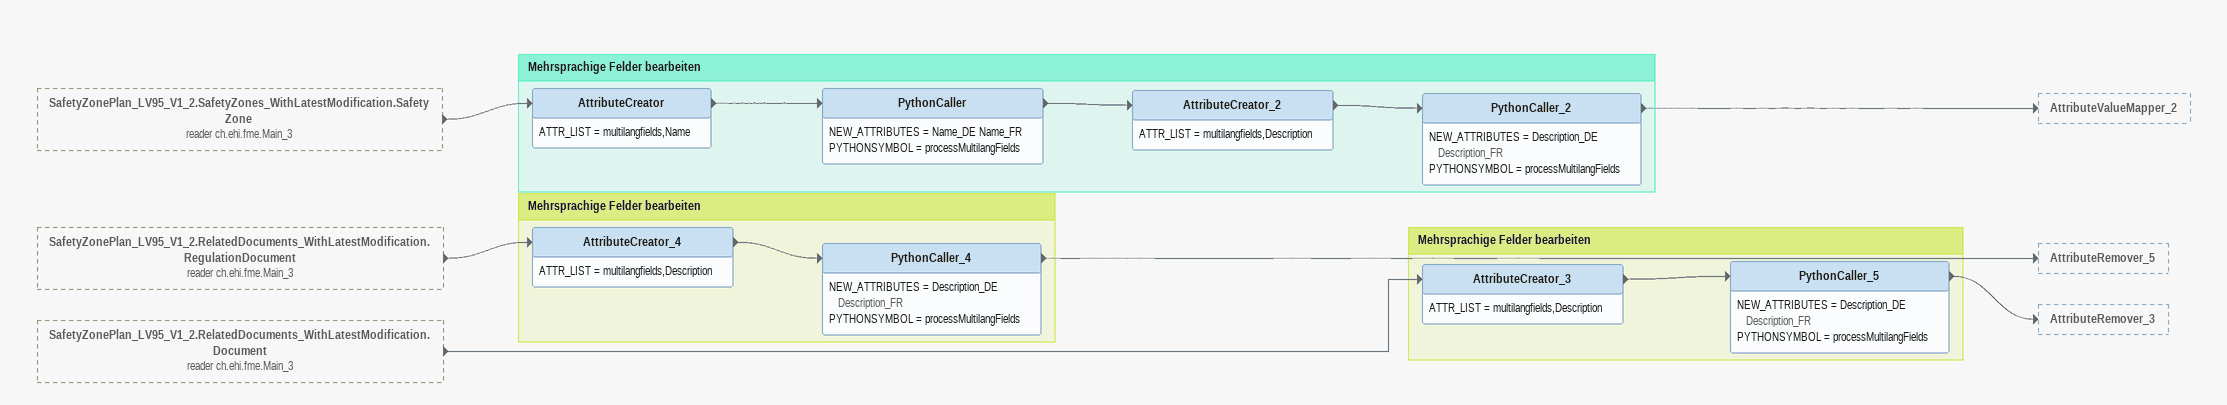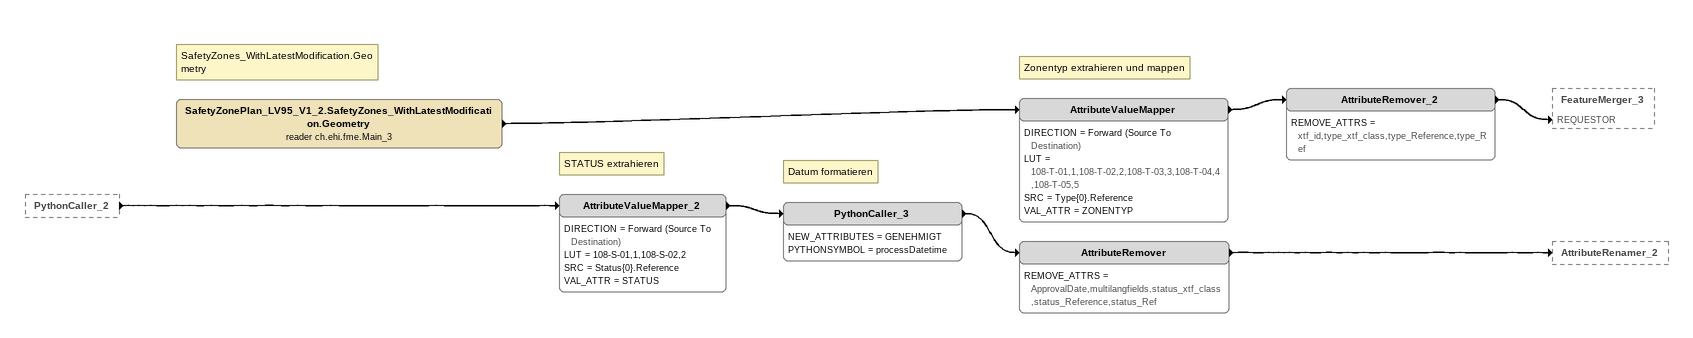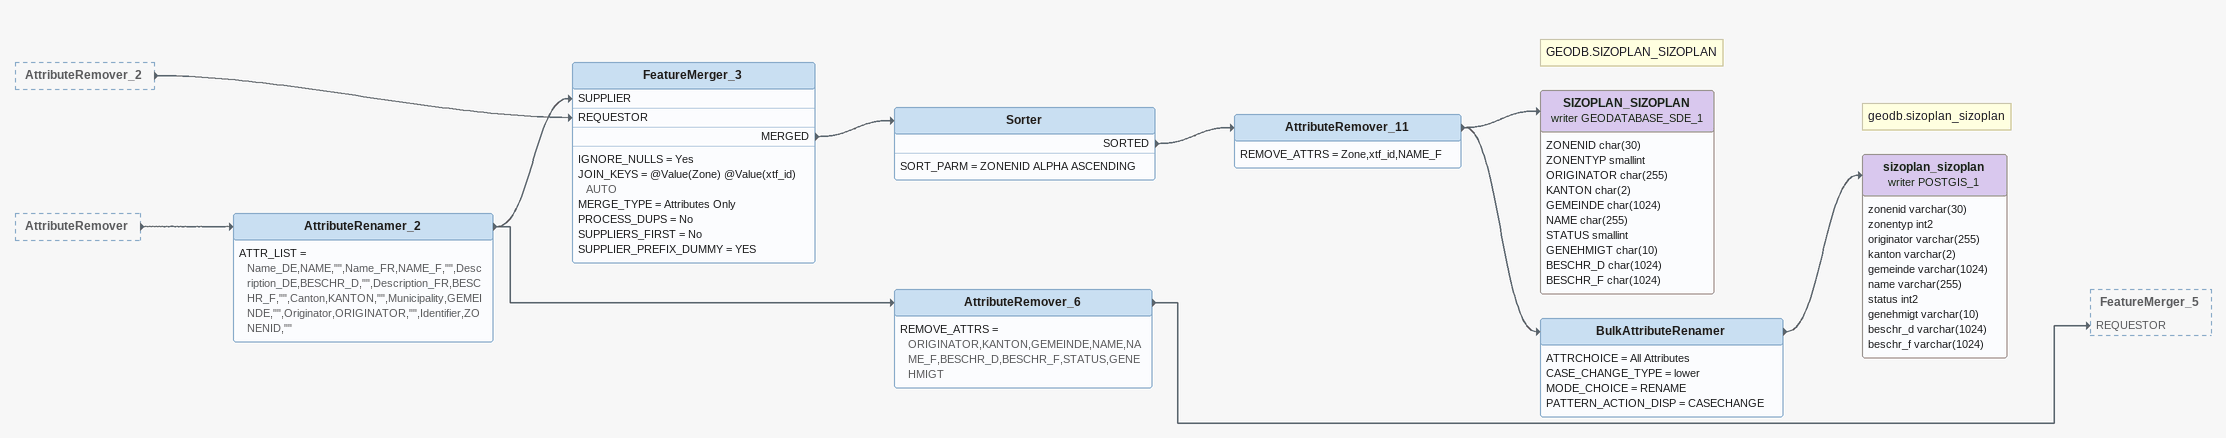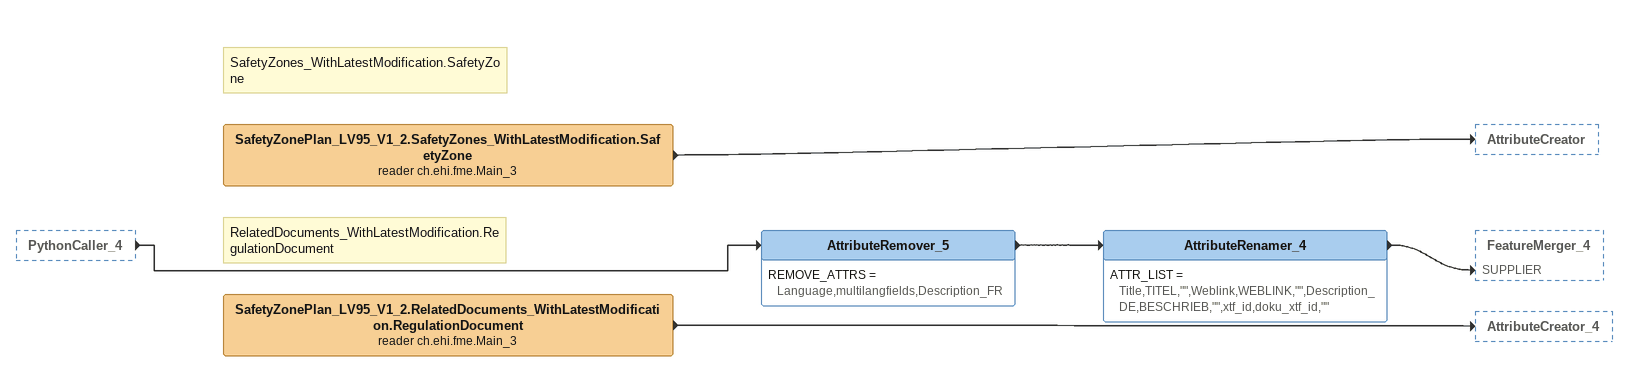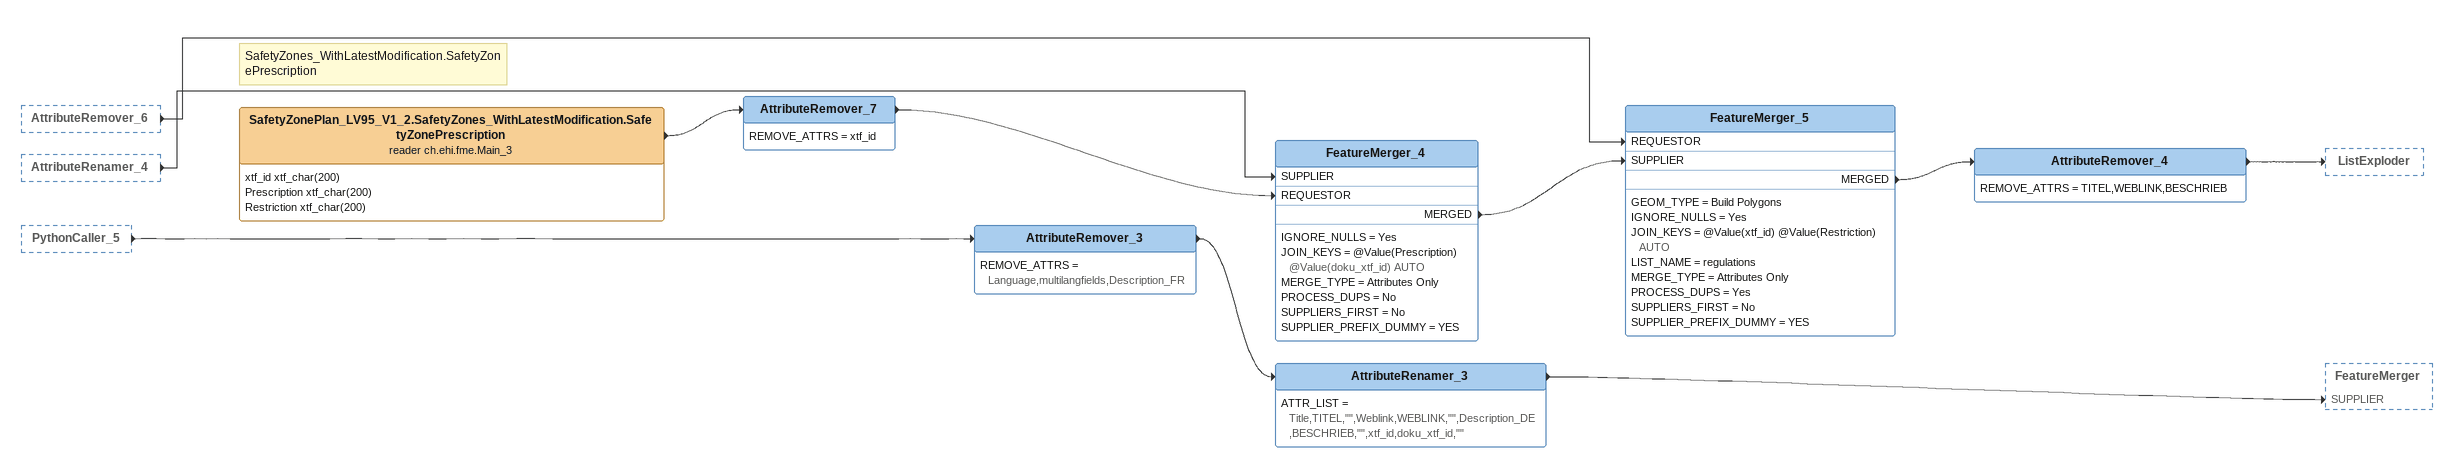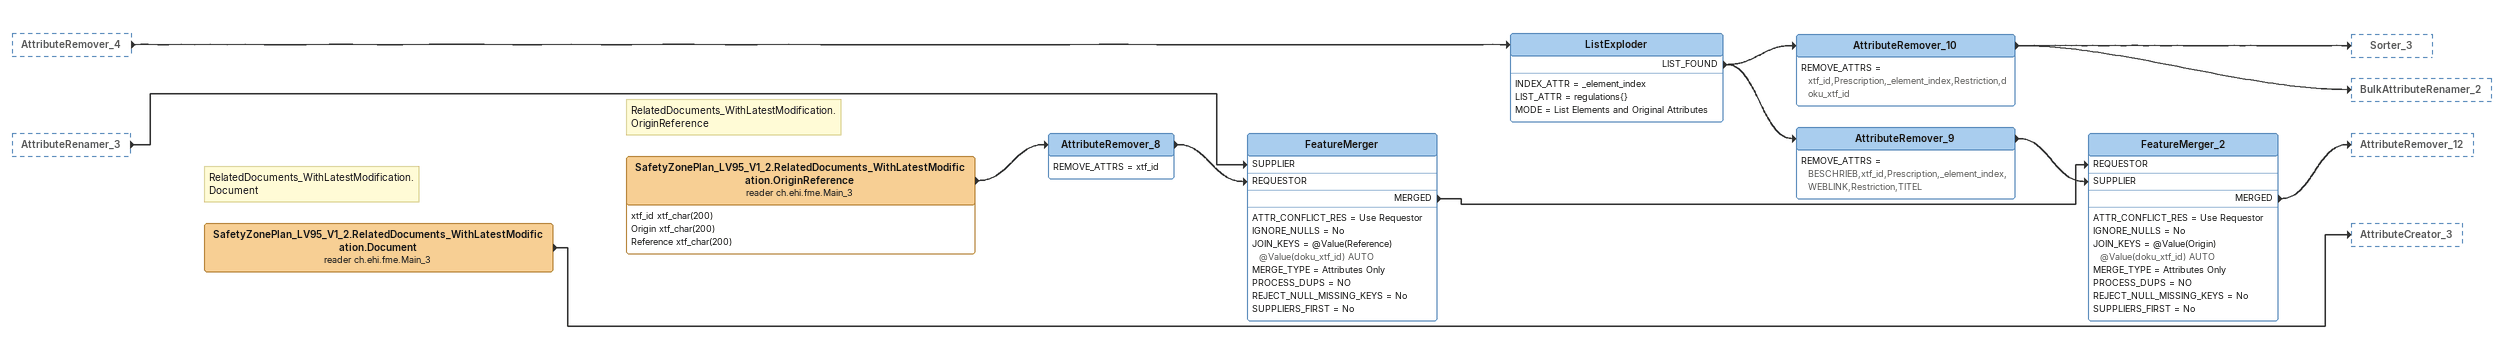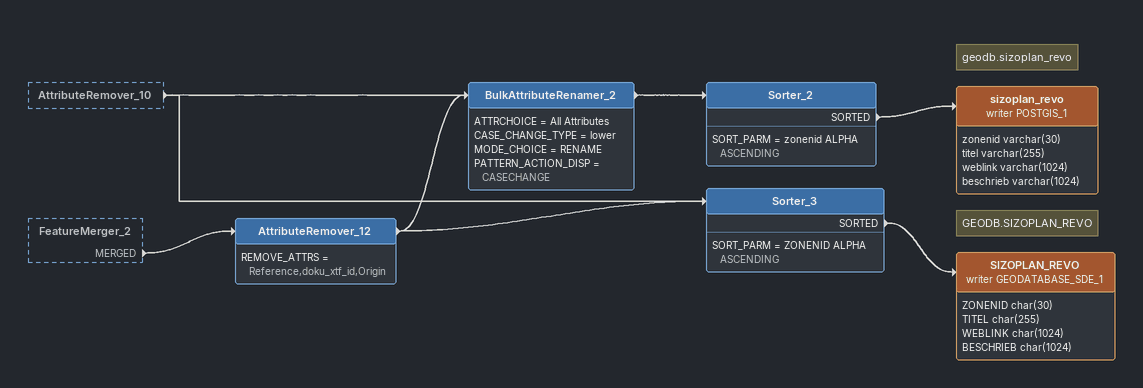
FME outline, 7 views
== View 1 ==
SafetyZonePlan_LV95_V1_2.SafetyZones_WithLatestModification.SafetyZone (reader ch.ehi.fme.Main_3) [outside]
    -> AttributeCreator
SafetyZonePlan_LV95_V1_2.RelatedDocuments_WithLatestModification.RegulationDocument (reader ch.ehi.fme.Main_3) [outside]
    -> AttributeCreator_4
SafetyZonePlan_LV95_V1_2.RelatedDocuments_WithLatestModification.Document (reader ch.ehi.fme.Main_3) [outside]
    -> AttributeCreator_3

Bookmark: Mehrsprachige Felder bearbeiten
AttributeCreator
    ATTR_LIST = multilangfields,Name
    -> PythonCaller
PythonCaller
    NEW_ATTRIBUTES = Name_DE Name_FR
    PYTHONSYMBOL = processMultilangFields
    -> AttributeCreator_2
AttributeCreator_2
    ATTR_LIST = multilangfields,Description
    -> PythonCaller_2
PythonCaller_2
    NEW_ATTRIBUTES = Description_DE Description_FR
    PYTHONSYMBOL = processMultilangFields
    -> AttributeValueMapper_2

Bookmark: Mehrsprachige Felder bearbeiten
AttributeCreator_4
    ATTR_LIST = multilangfields,Description
    -> PythonCaller_4
PythonCaller_4
    NEW_ATTRIBUTES = Description_DE Description_FR
    PYTHONSYMBOL = processMultilangFields
    -> AttributeRemover_5

Bookmark: Mehrsprachige Felder bearbeiten
AttributeCreator_3
    ATTR_LIST = multilangfields,Description
    -> PythonCaller_5
PythonCaller_5
    NEW_ATTRIBUTES = Description_DE Description_FR
    PYTHONSYMBOL = processMultilangFields
    -> AttributeRemover_3

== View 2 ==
PythonCaller_2 [outside]
    -> AttributeValueMapper_2
Note: SafetyZones_WithLatestModification.Geometry
SafetyZonePlan_LV95_V1_2.SafetyZones_WithLatestModification.Geometry (reader ch.ehi.fme.Main_3)
    -> AttributeValueMapper
Note: Zonentyp extrahieren und mappen
AttributeValueMapper
    DIRECTION = Forward (Source To Destination)
    LUT = 108-T-01,1,108-T-02,2,108-T-03,3,108-T-04,4,108-T-05,5
    SRC = Type{0}.Reference
    VAL_ATTR = ZONENTYP
    -> AttributeRemover_2
AttributeRemover_2
    REMOVE_ATTRS = xtf_id,type_xtf_class,type_Reference,type_Ref
    -> FeatureMerger_3 [REQUESTOR]
Note: STATUS extrahieren
AttributeValueMapper_2
    DIRECTION = Forward (Source To Destination)
    LUT = 108-S-01,1,108-S-02,2
    SRC = Status{0}.Reference
    VAL_ATTR = STATUS
    -> PythonCaller_3
Note: Datum formatieren
PythonCaller_3
    NEW_ATTRIBUTES = GENEHMIGT
    PYTHONSYMBOL = processDatetime
    -> AttributeRemover
AttributeRemover
    REMOVE_ATTRS = ApprovalDate,multilangfields,status_xtf_class,status_Reference,status_Ref
    -> AttributeRenamer_2

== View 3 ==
AttributeRemover_2 [outside]
    -> FeatureMerger_3 [REQUESTOR]
AttributeRemover [outside]
    -> AttributeRenamer_2
AttributeRenamer_2
    ATTR_LIST = Name_DE,NAME,"",Name_FR,NAME_F,"",Description_DE,BESCHR_D,"",Description_FR,BESCHR_F,"",Canton,KANTON,"",Municipality,GEMEINDE,"",Originator,ORIGINATOR,"",Identifier,ZONENID,""
    -> FeatureMerger_3 [SUPPLIER]
    -> AttributeRemover_6
FeatureMerger_3
    IGNORE_NULLS = Yes
    JOIN_KEYS = @Value(Zone) @Value(xtf_id) AUTO
    MERGE_TYPE = Attributes Only
    PROCESS_DUPS = No
    SUPPLIERS_FIRST = No
    SUPPLIER_PREFIX_DUMMY = YES
    MERGED -> Sorter
Sorter
    SORT_PARM = ZONENID ALPHA ASCENDING
    SORTED -> AttributeRemover_11
AttributeRemover_11
    REMOVE_ATTRS = Zone,xtf_id,NAME_F
    -> BulkAttributeRenamer
    -> SIZOPLAN_SIZOPLAN (writer GEODATABASE_SDE_1)
Note: GEODB.SIZOPLAN_SIZOPLAN
SIZOPLAN_SIZOPLAN (writer GEODATABASE_SDE_1)
    attributes: ZONENID char(30), ZONENTYP smallint, ORIGINATOR char(255), KANTON char(2), GEMEINDE char(1024), NAME char(255), STATUS smallint, GENEHMIGT char(10), BESCHR_D char(1024), BESCHR_F char(1024)
BulkAttributeRenamer
    ATTRCHOICE = All Attributes
    CASE_CHANGE_TYPE = lower
    MODE_CHOICE = RENAME
    PATTERN_ACTION_DISP = CASECHANGE
    -> sizoplan_sizoplan (writer POSTGIS_1)
Note: geodb.sizoplan_sizoplan
sizoplan_sizoplan (writer POSTGIS_1)
    attributes: zonenid varchar(30), zonentyp int2, originator varchar(255), kanton varchar(2), gemeinde varchar(1024), name varchar(255), status int2, genehmigt varchar(10), beschr_d varchar(1024), beschr_f varchar(1024)
AttributeRemover_6
    REMOVE_ATTRS = ORIGINATOR,KANTON,GEMEINDE,NAME,NAME_F,BESCHR_D,BESCHR_F,STATUS,GENEHMIGT
    -> FeatureMerger_5 [REQUESTOR]

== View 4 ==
PythonCaller_4 [outside]
    -> AttributeRemover_5
Note: SafetyZones_WithLatestModification.SafetyZone
SafetyZonePlan_LV95_V1_2.SafetyZones_WithLatestModification.SafetyZone (reader ch.ehi.fme.Main_3)
    -> AttributeCreator
Note: RelatedDocuments_WithLatestModification.RegulationDocument
SafetyZonePlan_LV95_V1_2.RelatedDocuments_WithLatestModification.RegulationDocument (reader ch.ehi.fme.Main_3)
    -> AttributeCreator_4
AttributeRemover_5
    REMOVE_ATTRS = Language,multilangfields,Description_FR
    -> AttributeRenamer_4
AttributeRenamer_4
    ATTR_LIST = Title,TITEL,"",Weblink,WEBLINK,"",Description_DE,BESCHRIEB,"",xtf_id,doku_xtf_id,""
    -> FeatureMerger_4 [SUPPLIER]

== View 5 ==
AttributeRemover_6 [outside]
    -> FeatureMerger_5 [REQUESTOR]
AttributeRenamer_4 [outside]
    -> FeatureMerger_4 [SUPPLIER]
PythonCaller_5 [outside]
    -> AttributeRemover_3
AttributeRemover_3
    REMOVE_ATTRS = Language,multilangfields,Description_FR
    -> AttributeRenamer_3
AttributeRenamer_3
    ATTR_LIST = Title,TITEL,"",Weblink,WEBLINK,"",Description_DE,BESCHRIEB,"",xtf_id,doku_xtf_id,""
    -> FeatureMerger [SUPPLIER]
Note: SafetyZones_WithLatestModification.SafetyZonePrescription
SafetyZonePlan_LV95_V1_2.SafetyZones_WithLatestModification.SafetyZonePrescription (reader ch.ehi.fme.Main_3)
    attributes: xtf_id xtf_char(200), Prescription xtf_char(200), Restriction xtf_char(200)
    -> AttributeRemover_7
AttributeRemover_7
    REMOVE_ATTRS = xtf_id
    -> FeatureMerger_4 [REQUESTOR]
FeatureMerger_4
    IGNORE_NULLS = Yes
    JOIN_KEYS = @Value(Prescription) @Value(doku_xtf_id) AUTO
    MERGE_TYPE = Attributes Only
    PROCESS_DUPS = No
    SUPPLIERS_FIRST = No
    SUPPLIER_PREFIX_DUMMY = YES
    MERGED -> FeatureMerger_5 [SUPPLIER]
FeatureMerger_5
    GEOM_TYPE = Build Polygons
    IGNORE_NULLS = Yes
    JOIN_KEYS = @Value(xtf_id) @Value(Restriction) AUTO
    LIST_NAME = regulations
    MERGE_TYPE = Attributes Only
    PROCESS_DUPS = Yes
    SUPPLIERS_FIRST = No
    SUPPLIER_PREFIX_DUMMY = YES
    MERGED -> AttributeRemover_4
AttributeRemover_4
    REMOVE_ATTRS = TITEL,WEBLINK,BESCHRIEB
    -> ListExploder

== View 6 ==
AttributeRemover_4 [outside]
    -> ListExploder
AttributeRenamer_3 [outside]
    -> FeatureMerger [SUPPLIER]
Note: RelatedDocuments_WithLatestModification.Document
SafetyZonePlan_LV95_V1_2.RelatedDocuments_WithLatestModification.Document (reader ch.ehi.fme.Main_3)
    -> AttributeCreator_3
ListExploder
    INDEX_ATTR = _element_index
    LIST_ATTR = regulations{}
    MODE = List Elements and Original Attributes
    LIST_FOUND -> AttributeRemover_10
    LIST_FOUND -> AttributeRemover_9
AttributeRemover_10
    REMOVE_ATTRS = xtf_id,Prescription,_element_index,Restriction,doku_xtf_id
    -> Sorter_3
    -> BulkAttributeRenamer_2
AttributeRemover_9
    REMOVE_ATTRS = BESCHRIEB,xtf_id,Prescription,_element_index,WEBLINK,Restriction,TITEL
    -> FeatureMerger_2 [SUPPLIER]
Note: RelatedDocuments_WithLatestModification.OriginReference
SafetyZonePlan_LV95_V1_2.RelatedDocuments_WithLatestModification.OriginReference (reader ch.ehi.fme.Main_3)
    attributes: xtf_id xtf_char(200), Origin xtf_char(200), Reference xtf_char(200)
    -> AttributeRemover_8
AttributeRemover_8
    REMOVE_ATTRS = xtf_id
    -> FeatureMerger [REQUESTOR]
FeatureMerger
    ATTR_CONFLICT_RES = Use Requestor
    IGNORE_NULLS = No
    JOIN_KEYS = @Value(Reference) @Value(doku_xtf_id) AUTO
    MERGE_TYPE = Attributes Only
    PROCESS_DUPS = NO
    REJECT_NULL_MISSING_KEYS = No
    SUPPLIERS_FIRST = No
    MERGED -> FeatureMerger_2 [REQUESTOR]
FeatureMerger_2
    ATTR_CONFLICT_RES = Use Requestor
    IGNORE_NULLS = No
    JOIN_KEYS = @Value(Origin) @Value(doku_xtf_id) AUTO
    MERGE_TYPE = Attributes Only
    PROCESS_DUPS = NO
    REJECT_NULL_MISSING_KEYS = No
    SUPPLIERS_FIRST = No
    MERGED -> AttributeRemover_12

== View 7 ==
AttributeRemover_10 [outside]
    -> Sorter_3
    -> BulkAttributeRenamer_2
FeatureMerger_2 [outside]
    MERGED -> AttributeRemover_12
AttributeRemover_12
    REMOVE_ATTRS = Reference,doku_xtf_id,Origin
    -> BulkAttributeRenamer_2
    -> Sorter_3
BulkAttributeRenamer_2
    ATTRCHOICE = All Attributes
    CASE_CHANGE_TYPE = lower
    MODE_CHOICE = RENAME
    PATTERN_ACTION_DISP = CASECHANGE
    -> Sorter_2
Sorter_2
    SORT_PARM = zonenid ALPHA ASCENDING
    SORTED -> sizoplan_revo (writer POSTGIS_1)
Note: geodb.sizoplan_revo
sizoplan_revo (writer POSTGIS_1)
    attributes: zonenid varchar(30), titel varchar(255), weblink varchar(1024), beschrieb varchar(1024)
Sorter_3
    SORT_PARM = ZONENID ALPHA ASCENDING
    SORTED -> SIZOPLAN_REVO (writer GEODATABASE_SDE_1)
Note: GEODB.SIZOPLAN_REVO
SIZOPLAN_REVO (writer GEODATABASE_SDE_1)
    attributes: ZONENID char(30), TITEL char(255), WEBLINK char(1024), BESCHRIEB char(1024)
